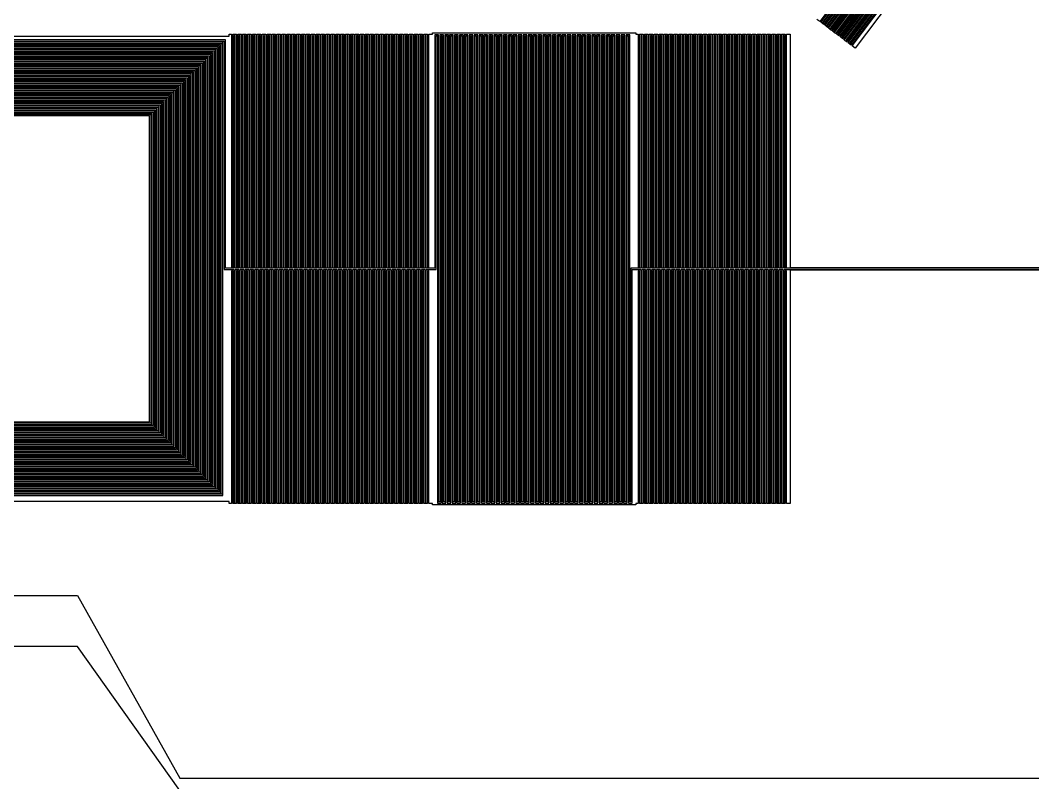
# Model space of a CAD drawing. Extents: x -2500 to 2500, y -2500 to 2500.
# Drawn here: x -1906 to -914, y 16 to 764 of the extents above; entities that cross this region are included whole.
import ezdxf

# ---------------------------------------------------------------- set-up
doc = ezdxf.new("R2010")
doc.units = 0
doc.layers.add('L0D0', color=1, linetype='CONTINUOUS')

msp = doc.modelspace()

# ---------------------------------------------------------------- linework, layer by layer
at = {"layer": 'L0D0'}
for points in [[(-985.584, 944.561), (-1122.919, 762.312), (-1125.794, 764.478)], [(-981.751, 941.672), (-1119.085, 759.423), (-1121.96, 761.59), (-984.626, 943.838)], [(-982.945, 944.075), (-1120.28, 761.826), (-1119.321, 761.104), (-981.987, 943.352)], [(-977.917, 938.783), (-1115.252, 756.534), (-1118.127, 758.701), (-980.793, 940.95)], [(-979.112, 941.186), (-1116.446, 758.937), (-1115.488, 758.215), (-978.154, 940.464)], [(-974.084, 935.894), (-1111.418, 753.646), (-1114.293, 755.812), (-976.959, 938.061)], [(-975.279, 938.297), (-1112.613, 756.048), (-1111.654, 755.326), (-974.32, 937.575)], [(-970.251, 933.006), (-1107.585, 750.757), (-1110.46, 752.924), (-973.126, 935.172)], [(-971.445, 935.408), (-1108.779, 753.16), (-1107.821, 752.438), (-970.487, 934.686)], [(-967.612, 932.52), (-1104.946, 750.271), (-1103.987, 749.549), (-966.653, 931.797)], [(-966.417, 930.117), (-1103.751, 747.868), (-1106.626, 750.035), (-969.292, 932.283)], [(-962.584, 927.228), (-1099.918, 744.98), (-1102.793, 747.146), (-965.459, 929.395)], [(-963.778, 929.631), (-1101.112, 747.382), (-1100.154, 746.66), (-962.82, 928.909)], [(-958.75, 924.34), (-1096.084, 742.091), (-1098.959, 744.257), (-961.625, 926.506)], [(-959.945, 926.742), (-1097.279, 744.494), (-1096.321, 743.771), (-958.986, 926.02)], [(-954.917, 921.451), (-1092.251, 739.202), (-1095.126, 741.369), (-957.792, 923.617)], [(-956.111, 923.854), (-1093.445, 741.605), (-1092.487, 740.883), (-955.153, 923.131)], [(-950.361, 919.52), (-1088.417, 736.313), (-1091.293, 738.48), (-953.958, 920.729)], [(-2157.6, 748), (-1701.6, 748), (-1701.6, 750), (-1699.2, 750), (-1699.2, 521.8), (-1698, 521.8), (-1698, 750), (-1694.4, 750), (-1694.4, 521.8), (-1693.2, 521.8), (-1693.2, 750), (-1689.6, 750), (-1689.6, 521.8), (-1688.4, 521.8), (-1688.4, 750), (-1684.8, 750), (-1684.8, 521.8), (-1683.6, 521.8), (-1683.6, 750), (-1680, 750), (-1680, 521.8), (-1678.8, 521.8), (-1678.8, 750), (-1675.2, 750), (-1675.2, 521.8), (-1674, 521.8), (-1674, 750), (-1670.4, 750), (-1670.4, 521.8), (-1669.2, 521.8), (-1669.2, 750), (-1665.6, 750), (-1665.6, 521.8), (-1664.4, 521.8), (-1664.4, 750), (-1660.8, 750), (-1660.8, 521.8), (-1659.6, 521.8), (-1659.6, 750), (-1656, 750), (-1656, 521.8), (-1654.8, 521.8), (-1654.8, 750), (-1651.2, 750), (-1651.2, 521.8), (-1650, 521.8), (-1650, 750), (-1646.4, 750), (-1646.4, 521.8), (-1645.2, 521.8), (-1645.2, 750), (-1641.6, 750), (-1641.6, 521.8), (-1640.4, 521.8), (-1640.4, 750), (-1636.8, 750), (-1636.8, 521.8), (-1635.6, 521.8), (-1635.6, 750), (-1632, 750), (-1632, 521.8), (-1630.8, 521.8), (-1630.8, 750), (-1627.2, 750), (-1627.2, 521.8), (-1626, 521.8), (-1626, 750), (-1622.4, 750), (-1622.4, 521.8), (-1621.2, 521.8), (-1621.2, 750), (-1617.6, 750), (-1617.6, 521.8), (-1616.4, 521.8), (-1616.4, 750), (-1612.8, 750), (-1612.8, 521.8), (-1611.6, 521.8), (-1611.6, 750), (-1608, 750), (-1608, 521.8), (-1606.8, 521.8), (-1606.8, 750), (-1603.2, 750), (-1603.2, 521.8), (-1602, 521.8), (-1602, 750), (-1598.4, 750), (-1598.4, 521.8), (-1597.2, 521.8), (-1597.2, 750), (-1593.6, 750), (-1593.6, 521.8), (-1592.4, 521.8), (-1592.4, 750), (-1588.8, 750), (-1588.8, 521.8), (-1587.6, 521.8), (-1587.6, 750), (-1584, 750), (-1584, 521.8), (-1582.8, 521.8), (-1582.8, 750), (-1579.2, 750), (-1579.2, 521.8), (-1578, 521.8), (-1578, 750), (-1574.4, 750), (-1574.4, 521.8), (-1573.2, 521.8), (-1573.2, 750), (-1569.6, 750), (-1569.6, 521.8), (-1568.4, 521.8), (-1568.4, 750), (-1564.8, 750), (-1564.8, 521.8), (-1563.6, 521.8), (-1563.6, 750), (-1560, 750), (-1560, 521.8), (-1558.8, 521.8), (-1558.8, 750), (-1555.2, 750), (-1555.2, 521.8), (-1554, 521.8), (-1554, 750), (-1550.4, 750), (-1550.4, 521.8), (-1549.2, 521.8), (-1549.2, 750), (-1545.6, 750), (-1545.6, 521.8), (-1544.4, 521.8), (-1544.4, 750), (-1540.8, 750), (-1540.8, 521.8), (-1539.6, 521.8), (-1539.6, 750), (-1536, 750), (-1536, 521.8), (-1534.8, 521.8), (-1534.8, 750), (-1531.2, 750), (-1531.2, 521.8), (-1530, 521.8), (-1530, 750), (-1526.4, 750), (-1526.4, 521.8), (-1525.2, 521.8), (-1525.2, 750), (-1521.6, 750), (-1521.6, 521.8), (-1520.4, 521.8), (-1520.4, 750), (-1516.8, 750), (-1516.8, 521.8), (-1515.6, 521.8), (-1515.6, 750), (-1512, 750), (-1512, 521.8), (-1510.8, 521.8), (-1510.8, 750), (-1507.2, 750), (-1507.2, 521.8), (-1506, 521.8), (-1506, 750), (-1502.4, 750), (-1502.4, 751.2), (-1303.2, 751.2), (-1303.2, 750), (-1300.8, 750), (-1300.8, 521.8), (-1299.6, 521.8), (-1299.6, 750), (-1296, 750), (-1296, 521.8), (-1294.8, 521.8), (-1294.8, 750), (-1291.2, 750), (-1291.2, 521.8), (-1290, 521.8), (-1290, 750), (-1286.4, 750), (-1286.4, 521.8), (-1285.2, 521.8), (-1285.2, 750), (-1281.6, 750), (-1281.6, 521.8), (-1280.4, 521.8), (-1280.4, 750), (-1276.8, 750), (-1276.8, 521.8), (-1275.6, 521.8), (-1275.6, 750), (-1272, 750), (-1272, 521.8), (-1270.8, 521.8), (-1270.8, 750), (-1267.2, 750), (-1267.2, 521.8), (-1266, 521.8), (-1266, 750), (-1262.4, 750), (-1262.4, 521.8), (-1261.2, 521.8), (-1261.2, 750), (-1257.6, 750), (-1257.6, 521.8), (-1256.4, 521.8), (-1256.4, 750), (-1252.8, 750), (-1252.8, 521.8), (-1251.6, 521.8), (-1251.6, 750), (-1248, 750), (-1248, 521.8), (-1246.8, 521.8), (-1246.8, 750), (-1243.2, 750), (-1243.2, 521.8), (-1242, 521.8), (-1242, 750), (-1238.4, 750), (-1238.4, 521.8), (-1237.2, 521.8), (-1237.2, 750), (-1233.6, 750), (-1233.6, 521.8), (-1232.4, 521.8), (-1232.4, 750), (-1228.8, 750), (-1228.8, 521.8), (-1227.6, 521.8), (-1227.6, 750), (-1224, 750), (-1224, 521.8), (-1222.8, 521.8), (-1222.8, 750), (-1219.2, 750), (-1219.2, 521.8), (-1218, 521.8), (-1218, 750), (-1214.4, 750), (-1214.4, 521.8), (-1213.2, 521.8), (-1213.2, 750), (-1209.6, 750), (-1209.6, 521.8), (-1208.4, 521.8), (-1208.4, 750), (-1204.8, 750), (-1204.8, 521.8), (-1203.6, 521.8), (-1203.6, 750), (-1200, 750), (-1200, 521.8), (-1198.8, 521.8), (-1198.8, 750), (-1195.2, 750), (-1195.2, 521.8), (-1194, 521.8), (-1194, 750), (-1190.4, 750), (-1190.4, 521.8), (-1189.2, 521.8), (-1189.2, 750), (-1185.6, 750), (-1185.6, 521.8), (-1184.4, 521.8), (-1184.4, 750), (-1180.8, 750), (-1180.8, 521.8), (-1179.6, 521.8), (-1179.6, 750), (-1176, 750), (-1176, 521.8), (-1174.8, 521.8), (-1174.8, 750), (-1171.2, 750), (-1171.2, 521.8), (-1170, 521.8), (-1170, 750), (-1166.4, 750), (-1166.4, 521.8), (-1165.2, 521.8), (-1165.2, 750), (-1161.6, 750), (-1161.6, 521.8), (-1160.4, 521.8), (-1160.4, 750), (-1156.8, 750), (-1156.8, 521.8), (-1155.6, 521.8), (-1155.6, 750), (-1152, 750), (-1152, 521.4), (-652, 521.4)], [(-652, 520.6), (-1158, 520.6), (-1158, 748.8), (-1159.2, 748.8), (-1159.2, 520.6), (-1162.8, 520.6), (-1162.8, 748.8), (-1164, 748.8), (-1164, 520.6), (-1167.6, 520.6), (-1167.6, 748.8), (-1168.8, 748.8), (-1168.8, 520.6), (-1172.4, 520.6), (-1172.4, 748.8), (-1173.6, 748.8), (-1173.6, 520.6), (-1177.2, 520.6), (-1177.2, 748.8), (-1178.4, 748.8), (-1178.4, 520.6), (-1182, 520.6), (-1182, 748.8), (-1183.2, 748.8), (-1183.2, 520.6), (-1186.8, 520.6), (-1186.8, 748.8), (-1188, 748.8), (-1188, 520.6), (-1191.6, 520.6), (-1191.6, 748.8), (-1192.8, 748.8), (-1192.8, 520.6), (-1196.4, 520.6), (-1196.4, 748.8), (-1197.6, 748.8), (-1197.6, 520.6), (-1201.2, 520.6), (-1201.2, 748.8), (-1202.4, 748.8), (-1202.4, 520.6), (-1206, 520.6), (-1206, 748.8), (-1207.2, 748.8), (-1207.2, 520.6), (-1210.8, 520.6), (-1210.8, 748.8), (-1212, 748.8), (-1212, 520.6), (-1215.6, 520.6), (-1215.6, 748.8), (-1216.8, 748.8), (-1216.8, 520.6), (-1220.4, 520.6), (-1220.4, 748.8), (-1221.6, 748.8), (-1221.6, 520.6), (-1225.2, 520.6), (-1225.2, 748.8), (-1226.4, 748.8), (-1226.4, 520.6), (-1230, 520.6), (-1230, 748.8), (-1231.2, 748.8), (-1231.2, 520.6), (-1234.8, 520.6), (-1234.8, 748.8), (-1236, 748.8), (-1236, 520.6), (-1239.6, 520.6), (-1239.6, 748.8), (-1240.8, 748.8), (-1240.8, 520.6), (-1244.4, 520.6), (-1244.4, 748.8), (-1245.6, 748.8), (-1245.6, 520.6), (-1249.2, 520.6), (-1249.2, 748.8), (-1250.4, 748.8), (-1250.4, 520.6), (-1254, 520.6), (-1254, 748.8), (-1255.2, 748.8), (-1255.2, 520.6), (-1258.8, 520.6), (-1258.8, 748.8), (-1260, 748.8), (-1260, 520.6), (-1263.6, 520.6), (-1263.6, 748.8), (-1264.8, 748.8), (-1264.8, 520.6), (-1268.4, 520.6), (-1268.4, 748.8), (-1269.6, 748.8), (-1269.6, 520.6), (-1273.2, 520.6), (-1273.2, 748.8), (-1274.4, 748.8), (-1274.4, 520.6), (-1278, 520.6), (-1278, 748.8), (-1279.2, 748.8), (-1279.2, 520.6), (-1282.8, 520.6), (-1282.8, 748.8), (-1284, 748.8), (-1284, 520.6), (-1287.6, 520.6), (-1287.6, 748.8), (-1288.8, 748.8), (-1288.8, 520.6), (-1292.4, 520.6), (-1292.4, 748.8), (-1293.6, 748.8), (-1293.6, 520.6), (-1297.2, 520.6), (-1297.2, 748.8), (-1298.4, 748.8), (-1298.4, 520.6), (-1308, 520.6), (-1308, 291.8), (-1309.2, 291.8), (-1309.2, 749.4), (-1312.8, 749.4), (-1312.8, 291.8), (-1314, 291.8), (-1314, 749.4), (-1317.6, 749.4), (-1317.6, 291.8), (-1318.8, 291.8), (-1318.8, 749.4), (-1322.4, 749.4), (-1322.4, 291.8), (-1323.6, 291.8), (-1323.6, 749.4), (-1327.2, 749.4), (-1327.2, 291.8), (-1328.4, 291.8), (-1328.4, 749.4), (-1332, 749.4), (-1332, 291.8), (-1333.2, 291.8), (-1333.2, 749.4), (-1336.8, 749.4), (-1336.8, 291.8), (-1338, 291.8), (-1338, 749.4), (-1341.6, 749.4), (-1341.6, 291.8), (-1342.8, 291.8), (-1342.8, 749.4), (-1346.4, 749.4), (-1346.4, 291.8), (-1347.6, 291.8), (-1347.6, 749.4), (-1351.2, 749.4), (-1351.2, 291.8), (-1352.4, 291.8), (-1352.4, 749.4), (-1356, 749.4), (-1356, 291.8), (-1357.2, 291.8), (-1357.2, 749.4), (-1360.8, 749.4), (-1360.8, 291.8), (-1362, 291.8), (-1362, 749.4), (-1365.6, 749.4), (-1365.6, 291.8), (-1366.8, 291.8), (-1366.8, 749.4), (-1370.4, 749.4), (-1370.4, 291.8), (-1371.6, 291.8), (-1371.6, 749.4), (-1375.2, 749.4), (-1375.2, 291.8), (-1376.4, 291.8), (-1376.4, 749.4), (-1380, 749.4), (-1380, 291.8), (-1381.2, 291.8), (-1381.2, 749.4), (-1384.8, 749.4), (-1384.8, 291.8), (-1386, 291.8), (-1386, 749.4), (-1389.6, 749.4), (-1389.6, 291.8), (-1390.8, 291.8), (-1390.8, 749.4), (-1394.4, 749.4), (-1394.4, 291.8), (-1395.6, 291.8), (-1395.6, 749.4), (-1399.2, 749.4), (-1399.2, 291.8), (-1400.4, 291.8), (-1400.4, 749.4), (-1404, 749.4), (-1404, 291.8), (-1405.2, 291.8), (-1405.2, 749.4), (-1408.8, 749.4), (-1408.8, 291.8), (-1410, 291.8), (-1410, 749.4), (-1413.6, 749.4), (-1413.6, 291.8), (-1414.8, 291.8), (-1414.8, 749.4), (-1418.4, 749.4), (-1418.4, 291.8), (-1419.6, 291.8), (-1419.6, 749.4), (-1423.2, 749.4), (-1423.2, 291.8), (-1424.4, 291.8), (-1424.4, 749.4), (-1428, 749.4), (-1428, 291.8), (-1429.2, 291.8), (-1429.2, 749.4), (-1432.8, 749.4), (-1432.8, 291.8), (-1434, 291.8), (-1434, 749.4), (-1437.6, 749.4), (-1437.6, 291.8), (-1438.8, 291.8), (-1438.8, 749.4), (-1442.4, 749.4), (-1442.4, 291.8), (-1443.6, 291.8), (-1443.6, 749.4), (-1447.2, 749.4), (-1447.2, 291.8), (-1448.4, 291.8), (-1448.4, 749.4), (-1452, 749.4), (-1452, 291.8), (-1453.2, 291.8), (-1453.2, 749.4), (-1456.8, 749.4), (-1456.8, 291.8), (-1458, 291.8), (-1458, 749.4), (-1461.6, 749.4), (-1461.6, 291.8), (-1462.8, 291.8), (-1462.8, 749.4), (-1466.4, 749.4), (-1466.4, 291.8), (-1467.6, 291.8), (-1467.6, 749.4), (-1471.2, 749.4), (-1471.2, 291.8), (-1472.4, 291.8), (-1472.4, 749.4), (-1476, 749.4), (-1476, 291.8), (-1477.2, 291.8), (-1477.2, 749.4), (-1480.8, 749.4), (-1480.8, 291.8), (-1482, 291.8), (-1482, 749.4), (-1485.6, 749.4), (-1485.6, 291.8), (-1486.8, 291.8), (-1486.8, 749.4), (-1490.4, 749.4), (-1490.4, 291.8), (-1491.6, 291.8), (-1491.6, 749.4), (-1495.2, 749.4), (-1495.2, 291.8), (-1496.4, 291.8), (-1496.4, 749.4), (-1500, 749.4), (-1500, 520.6), (-1508.4, 520.6), (-1508.4, 748.8), (-1509.6, 748.8), (-1509.6, 520.6), (-1513.2, 520.6), (-1513.2, 748.8), (-1514.4, 748.8), (-1514.4, 520.6), (-1518, 520.6), (-1518, 748.8), (-1519.2, 748.8), (-1519.2, 520.6), (-1522.8, 520.6), (-1522.8, 748.8), (-1524, 748.8), (-1524, 520.6), (-1527.6, 520.6), (-1527.6, 748.8), (-1528.8, 748.8), (-1528.8, 520.6), (-1532.4, 520.6), (-1532.4, 748.8), (-1533.6, 748.8), (-1533.6, 520.6), (-1537.2, 520.6), (-1537.2, 748.8), (-1538.4, 748.8), (-1538.4, 520.6), (-1542, 520.6), (-1542, 748.8), (-1543.2, 748.8), (-1543.2, 520.6), (-1546.8, 520.6), (-1546.8, 748.8), (-1548, 748.8), (-1548, 520.6), (-1551.6, 520.6), (-1551.6, 748.8), (-1552.8, 748.8), (-1552.8, 520.6), (-1556.4, 520.6), (-1556.4, 748.8), (-1557.6, 748.8), (-1557.6, 520.6), (-1561.2, 520.6), (-1561.2, 748.8), (-1562.4, 748.8), (-1562.4, 520.6), (-1566, 520.6), (-1566, 748.8), (-1567.2, 748.8), (-1567.2, 520.6), (-1570.8, 520.6), (-1570.8, 748.8), (-1572, 748.8), (-1572, 520.6), (-1575.6, 520.6), (-1575.6, 748.8), (-1576.8, 748.8), (-1576.8, 520.6), (-1580.4, 520.6), (-1580.4, 748.8), (-1581.6, 748.8), (-1581.6, 520.6), (-1585.2, 520.6), (-1585.2, 748.8), (-1586.4, 748.8), (-1586.4, 520.6), (-1590, 520.6), (-1590, 748.8), (-1591.2, 748.8), (-1591.2, 520.6), (-1594.8, 520.6), (-1594.8, 748.8), (-1596, 748.8), (-1596, 520.6), (-1599.6, 520.6), (-1599.6, 748.8), (-1600.8, 748.8), (-1600.8, 520.6), (-1604.4, 520.6), (-1604.4, 748.8), (-1605.6, 748.8), (-1605.6, 520.6), (-1609.2, 520.6), (-1609.2, 748.8), (-1610.4, 748.8), (-1610.4, 520.6), (-1614, 520.6), (-1614, 748.8), (-1615.2, 748.8), (-1615.2, 520.6), (-1618.8, 520.6), (-1618.8, 748.8), (-1620, 748.8), (-1620, 520.6), (-1623.6, 520.6), (-1623.6, 748.8), (-1624.8, 748.8), (-1624.8, 520.6), (-1628.4, 520.6), (-1628.4, 748.8), (-1629.6, 748.8), (-1629.6, 520.6), (-1633.2, 520.6), (-1633.2, 748.8), (-1634.4, 748.8), (-1634.4, 520.6), (-1638, 520.6), (-1638, 748.8), (-1639.2, 748.8), (-1639.2, 520.6), (-1642.8, 520.6), (-1642.8, 748.8), (-1644, 748.8), (-1644, 520.6), (-1647.6, 520.6), (-1647.6, 748.8), (-1648.8, 748.8), (-1648.8, 520.6), (-1652.4, 520.6), (-1652.4, 748.8), (-1653.6, 748.8), (-1653.6, 520.6), (-1657.2, 520.6), (-1657.2, 748.8), (-1658.4, 748.8), (-1658.4, 520.6), (-1662, 520.6), (-1662, 748.8), (-1663.2, 748.8), (-1663.2, 520.6), (-1666.8, 520.6), (-1666.8, 748.8), (-1668, 748.8), (-1668, 520.6), (-1671.6, 520.6), (-1671.6, 748.8), (-1672.8, 748.8), (-1672.8, 520.6), (-1676.4, 520.6), (-1676.4, 748.8), (-1677.6, 748.8), (-1677.6, 520.6), (-1681.2, 520.6), (-1681.2, 748.8), (-1682.4, 748.8), (-1682.4, 520.6), (-1686, 520.6), (-1686, 748.8), (-1687.2, 748.8), (-1687.2, 520.6), (-1690.8, 520.6), (-1690.8, 748.8), (-1692, 748.8), (-1692, 520.6), (-1695.6, 520.6), (-1695.6, 748.8), (-1696.8, 748.8), (-1696.8, 520.6), (-1705.2, 520.6), (-1705.2, 744.4), (-2151.6, 744.4)], [(-2150.4, 743.2), (-1706.4, 743.2), (-1706.4, 519.4), (-1696.8, 519.4), (-1696.8, 291.2), (-1695.6, 291.2), (-1695.6, 519.4), (-1692, 519.4), (-1692, 291.2), (-1690.8, 291.2), (-1690.8, 519.4), (-1687.2, 519.4), (-1687.2, 291.2), (-1686, 291.2), (-1686, 519.4), (-1682.4, 519.4), (-1682.4, 291.2), (-1681.2, 291.2), (-1681.2, 519.4), (-1677.6, 519.4), (-1677.6, 291.2), (-1676.4, 291.2), (-1676.4, 519.4), (-1672.8, 519.4), (-1672.8, 291.2), (-1671.6, 291.2), (-1671.6, 519.4), (-1668, 519.4), (-1668, 291.2), (-1666.8, 291.2), (-1666.8, 519.4), (-1663.2, 519.4), (-1663.2, 291.2), (-1662, 291.2), (-1662, 519.4), (-1658.4, 519.4), (-1658.4, 291.2), (-1657.2, 291.2), (-1657.2, 519.4), (-1653.6, 519.4), (-1653.6, 291.2), (-1652.4, 291.2), (-1652.4, 519.4), (-1648.8, 519.4), (-1648.8, 291.2), (-1647.6, 291.2), (-1647.6, 519.4), (-1644, 519.4), (-1644, 291.2), (-1642.8, 291.2), (-1642.8, 519.4), (-1639.2, 519.4), (-1639.2, 291.2), (-1638, 291.2), (-1638, 519.4), (-1634.4, 519.4), (-1634.4, 291.2), (-1633.2, 291.2), (-1633.2, 519.4), (-1629.6, 519.4), (-1629.6, 291.2), (-1628.4, 291.2), (-1628.4, 519.4), (-1624.8, 519.4), (-1624.8, 291.2), (-1623.6, 291.2), (-1623.6, 519.4), (-1620, 519.4), (-1620, 291.2), (-1618.8, 291.2), (-1618.8, 519.4), (-1615.2, 519.4), (-1615.2, 291.2), (-1614, 291.2), (-1614, 519.4), (-1610.4, 519.4), (-1610.4, 291.2), (-1609.2, 291.2), (-1609.2, 519.4), (-1605.6, 519.4), (-1605.6, 291.2), (-1604.4, 291.2), (-1604.4, 519.4), (-1600.8, 519.4), (-1600.8, 291.2), (-1599.6, 291.2), (-1599.6, 519.4), (-1596, 519.4), (-1596, 291.2), (-1594.8, 291.2), (-1594.8, 519.4), (-1591.2, 519.4), (-1591.2, 291.2), (-1590, 291.2), (-1590, 519.4), (-1586.4, 519.4), (-1586.4, 291.2), (-1585.2, 291.2), (-1585.2, 519.4), (-1581.6, 519.4), (-1581.6, 291.2), (-1580.4, 291.2), (-1580.4, 519.4), (-1576.8, 519.4), (-1576.8, 291.2), (-1575.6, 291.2), (-1575.6, 519.4), (-1572, 519.4), (-1572, 291.2), (-1570.8, 291.2), (-1570.8, 519.4), (-1567.2, 519.4), (-1567.2, 291.2), (-1566, 291.2), (-1566, 519.4), (-1562.4, 519.4), (-1562.4, 291.2), (-1561.2, 291.2), (-1561.2, 519.4), (-1557.6, 519.4), (-1557.6, 291.2), (-1556.4, 291.2), (-1556.4, 519.4), (-1552.8, 519.4), (-1552.8, 291.2), (-1551.6, 291.2), (-1551.6, 519.4), (-1548, 519.4), (-1548, 291.2), (-1546.8, 291.2), (-1546.8, 519.4), (-1543.2, 519.4), (-1543.2, 291.2), (-1542, 291.2), (-1542, 519.4), (-1538.4, 519.4), (-1538.4, 291.2), (-1537.2, 291.2), (-1537.2, 519.4), (-1533.6, 519.4), (-1533.6, 291.2), (-1532.4, 291.2), (-1532.4, 519.4), (-1528.8, 519.4), (-1528.8, 291.2), (-1527.6, 291.2), (-1527.6, 519.4), (-1524, 519.4), (-1524, 291.2), (-1522.8, 291.2), (-1522.8, 519.4), (-1519.2, 519.4), (-1519.2, 291.2), (-1518, 291.2), (-1518, 519.4), (-1514.4, 519.4), (-1514.4, 291.2), (-1513.2, 291.2), (-1513.2, 519.4), (-1509.6, 519.4), (-1509.6, 291.2), (-1508.4, 291.2), (-1508.4, 519.4), (-1498.8, 519.4), (-1498.8, 748.2), (-1497.6, 748.2), (-1497.6, 290.6), (-1494, 290.6), (-1494, 748.2), (-1492.8, 748.2), (-1492.8, 290.6), (-1489.2, 290.6), (-1489.2, 748.2), (-1488, 748.2), (-1488, 290.6), (-1484.4, 290.6), (-1484.4, 748.2), (-1483.2, 748.2), (-1483.2, 290.6), (-1479.6, 290.6), (-1479.6, 748.2), (-1478.4, 748.2), (-1478.4, 290.6), (-1474.8, 290.6), (-1474.8, 748.2), (-1473.6, 748.2), (-1473.6, 290.6), (-1470, 290.6), (-1470, 748.2), (-1468.8, 748.2), (-1468.8, 290.6), (-1465.2, 290.6), (-1465.2, 748.2), (-1464, 748.2), (-1464, 290.6), (-1460.4, 290.6), (-1460.4, 748.2), (-1459.2, 748.2), (-1459.2, 290.6), (-1455.6, 290.6), (-1455.6, 748.2), (-1454.4, 748.2), (-1454.4, 290.6), (-1450.8, 290.6), (-1450.8, 748.2), (-1449.6, 748.2), (-1449.6, 290.6), (-1446, 290.6), (-1446, 748.2), (-1444.8, 748.2), (-1444.8, 290.6), (-1441.2, 290.6), (-1441.2, 748.2), (-1440, 748.2), (-1440, 290.6), (-1436.4, 290.6), (-1436.4, 748.2), (-1435.2, 748.2), (-1435.2, 290.6), (-1431.6, 290.6), (-1431.6, 748.2), (-1430.4, 748.2), (-1430.4, 290.6), (-1426.8, 290.6), (-1426.8, 748.2), (-1425.6, 748.2), (-1425.6, 290.6), (-1422, 290.6), (-1422, 748.2), (-1420.8, 748.2), (-1420.8, 290.6), (-1417.2, 290.6), (-1417.2, 748.2), (-1416, 748.2), (-1416, 290.6), (-1412.4, 290.6), (-1412.4, 748.2), (-1411.2, 748.2), (-1411.2, 290.6), (-1407.6, 290.6), (-1407.6, 748.2), (-1406.4, 748.2), (-1406.4, 290.6), (-1402.8, 290.6), (-1402.8, 748.2), (-1401.6, 748.2), (-1401.6, 290.6), (-1398, 290.6), (-1398, 748.2), (-1396.8, 748.2), (-1396.8, 290.6), (-1393.2, 290.6), (-1393.2, 748.2), (-1392, 748.2), (-1392, 290.6), (-1388.4, 290.6), (-1388.4, 748.2), (-1387.2, 748.2), (-1387.2, 290.6), (-1383.6, 290.6), (-1383.6, 748.2), (-1382.4, 748.2), (-1382.4, 290.6), (-1378.8, 290.6), (-1378.8, 748.2), (-1377.6, 748.2), (-1377.6, 290.6), (-1374, 290.6), (-1374, 748.2), (-1372.8, 748.2), (-1372.8, 290.6), (-1369.2, 290.6), (-1369.2, 748.2), (-1368, 748.2), (-1368, 290.6), (-1364.4, 290.6), (-1364.4, 748.2), (-1363.2, 748.2), (-1363.2, 290.6), (-1359.6, 290.6), (-1359.6, 748.2), (-1358.4, 748.2), (-1358.4, 290.6), (-1354.8, 290.6), (-1354.8, 748.2), (-1353.6, 748.2), (-1353.6, 290.6), (-1350, 290.6), (-1350, 748.2), (-1348.8, 748.2), (-1348.8, 290.6), (-1345.2, 290.6), (-1345.2, 748.2), (-1344, 748.2), (-1344, 290.6), (-1340.4, 290.6), (-1340.4, 748.2), (-1339.2, 748.2), (-1339.2, 290.6), (-1335.6, 290.6), (-1335.6, 748.2), (-1334.4, 748.2), (-1334.4, 290.6), (-1330.8, 290.6), (-1330.8, 748.2), (-1329.6, 748.2), (-1329.6, 290.6), (-1326, 290.6), (-1326, 748.2), (-1324.8, 748.2), (-1324.8, 290.6), (-1321.2, 290.6), (-1321.2, 748.2), (-1320, 748.2), (-1320, 290.6), (-1316.4, 290.6), (-1316.4, 748.2), (-1315.2, 748.2), (-1315.2, 290.6), (-1311.6, 290.6), (-1311.6, 748.2), (-1310.4, 748.2), (-1310.4, 290.6), (-1306.8, 290.6), (-1306.8, 519.4), (-1298.4, 519.4), (-1298.4, 291.2), (-1297.2, 291.2), (-1297.2, 519.4), (-1293.6, 519.4), (-1293.6, 291.2), (-1292.4, 291.2), (-1292.4, 519.4), (-1288.8, 519.4), (-1288.8, 291.2), (-1287.6, 291.2), (-1287.6, 519.4), (-1284, 519.4), (-1284, 291.2), (-1282.8, 291.2), (-1282.8, 519.4), (-1279.2, 519.4), (-1279.2, 291.2), (-1278, 291.2), (-1278, 519.4), (-1274.4, 519.4), (-1274.4, 291.2), (-1273.2, 291.2), (-1273.2, 519.4), (-1269.6, 519.4), (-1269.6, 291.2), (-1268.4, 291.2), (-1268.4, 519.4), (-1264.8, 519.4), (-1264.8, 291.2), (-1263.6, 291.2), (-1263.6, 519.4), (-1260, 519.4), (-1260, 291.2), (-1258.8, 291.2), (-1258.8, 519.4), (-1255.2, 519.4), (-1255.2, 291.2), (-1254, 291.2), (-1254, 519.4), (-1250.4, 519.4), (-1250.4, 291.2), (-1249.2, 291.2), (-1249.2, 519.4), (-1245.6, 519.4), (-1245.6, 291.2), (-1244.4, 291.2), (-1244.4, 519.4), (-1240.8, 519.4), (-1240.8, 291.2), (-1239.6, 291.2), (-1239.6, 519.4), (-1236, 519.4), (-1236, 291.2), (-1234.8, 291.2), (-1234.8, 519.4), (-1231.2, 519.4), (-1231.2, 291.2), (-1230, 291.2), (-1230, 519.4), (-1226.4, 519.4), (-1226.4, 291.2), (-1225.2, 291.2), (-1225.2, 519.4), (-1221.6, 519.4), (-1221.6, 291.2), (-1220.4, 291.2), (-1220.4, 519.4), (-1216.8, 519.4), (-1216.8, 291.2), (-1215.6, 291.2), (-1215.6, 519.4), (-1212, 519.4), (-1212, 291.2), (-1210.8, 291.2), (-1210.8, 519.4), (-1207.2, 519.4), (-1207.2, 291.2), (-1206, 291.2), (-1206, 519.4), (-1202.4, 519.4), (-1202.4, 291.2), (-1201.2, 291.2), (-1201.2, 519.4), (-1197.6, 519.4), (-1197.6, 291.2), (-1196.4, 291.2), (-1196.4, 519.4), (-1192.8, 519.4), (-1192.8, 291.2), (-1191.6, 291.2), (-1191.6, 519.4), (-1188, 519.4), (-1188, 291.2), (-1186.8, 291.2), (-1186.8, 519.4), (-1183.2, 519.4), (-1183.2, 291.2), (-1182, 291.2), (-1182, 519.4), (-1178.4, 519.4), (-1178.4, 291.2), (-1177.2, 291.2), (-1177.2, 519.4), (-1173.6, 519.4), (-1173.6, 291.2), (-1172.4, 291.2), (-1172.4, 519.4), (-1168.8, 519.4), (-1168.8, 291.2), (-1167.6, 291.2), (-1167.6, 519.4), (-1164, 519.4), (-1164, 291.2), (-1162.8, 291.2), (-1162.8, 519.4), (-1159.2, 519.4), (-1159.2, 291.2), (-1158, 291.2), (-1158, 519.4), (-652, 519.4)], [(-2151.6, 298), (-1707.6, 298), (-1707.6, 742), (-2149.2, 742)], [(-2148, 740.8), (-1708.8, 740.8), (-1708.8, 299.2), (-2150.4, 299.2)], [(-2149.2, 300.4), (-1710, 300.4), (-1710, 739.6), (-2146.8, 739.6)], [(-2145.6, 738.4), (-1711.2, 738.4), (-1711.2, 301.6), (-2148, 301.6)], [(-2146.8, 302.8), (-1712.4, 302.8), (-1712.4, 737.2), (-2144.4, 737.2)], [(-2143.2, 736), (-1713.6, 736), (-1713.6, 304), (-2145.6, 304)], [(-2144.4, 305.2), (-1714.8, 305.2), (-1714.8, 734.8), (-2142, 734.8)], [(-2140.8, 733.6), (-1716, 733.6), (-1716, 306.4), (-2143.2, 306.4)], [(-2142, 307.6), (-1717.2, 307.6), (-1717.2, 732.4), (-2139.6, 732.4)], [(-2138.4, 731.2), (-1718.4, 731.2), (-1718.4, 308.8), (-2140.8, 308.8)], [(-2139.6, 310), (-1719.6, 310), (-1719.6, 730), (-2137.2, 730)], [(-2136, 728.8), (-1720.8, 728.8), (-1720.8, 311.2), (-2138.4, 311.2)], [(-2137.2, 312.4), (-1722, 312.4), (-1722, 727.6), (-2134.8, 727.6)], [(-2133.6, 726.4), (-1723.2, 726.4), (-1723.2, 313.6), (-2136, 313.6)], [(-2134.8, 314.8), (-1724.4, 314.8), (-1724.4, 725.2), (-2132.4, 725.2)], [(-2131.2, 724), (-1725.6, 724), (-1725.6, 316), (-2133.6, 316)], [(-2132.4, 317.2), (-1726.8, 317.2), (-1726.8, 722.8), (-2130, 722.8)], [(-2128.8, 721.6), (-1728, 721.6), (-1728, 318.4), (-2131.2, 318.4)], [(-2130, 319.6), (-1729.2, 319.6), (-1729.2, 720.4), (-2127.6, 720.4)], [(-2126.4, 719.2), (-1730.4, 719.2), (-1730.4, 320.8), (-2128.8, 320.8)], [(-2127.6, 322), (-1731.6, 322), (-1731.6, 718), (-2125.2, 718)], [(-2124, 716.8), (-1732.8, 716.8), (-1732.8, 323.2), (-2126.4, 323.2)], [(-2125.2, 324.4), (-1734, 324.4), (-1734, 715.6), (-2122.8, 715.6)], [(-2121.6, 714.4), (-1735.2, 714.4), (-1735.2, 325.6), (-2124, 325.6)], [(-2122.8, 326.8), (-1736.4, 326.8), (-1736.4, 713.2), (-2120.4, 713.2)], [(-2119.2, 712), (-1737.6, 712), (-1737.6, 328), (-2121.6, 328)], [(-2120.4, 329.2), (-1738.8, 329.2), (-1738.8, 710.8), (-2118, 710.8)], [(-2116.8, 709.6), (-1740, 709.6), (-1740, 330.4), (-2119.2, 330.4)], [(-2118, 331.6), (-1741.2, 331.6), (-1741.2, 708.4), (-2115.6, 708.4)], [(-2114.4, 707.2), (-1742.4, 707.2), (-1742.4, 332.8), (-2116.8, 332.8)], [(-2115.6, 334), (-1743.6, 334), (-1743.6, 706), (-2113.2, 706)], [(-2112, 704.8), (-1744.8, 704.8), (-1744.8, 335.2), (-2114.4, 335.2)], [(-2113.2, 336.4), (-1746, 336.4), (-1746, 703.6), (-2110.8, 703.6)], [(-2109.6, 702.4), (-1747.2, 702.4), (-1747.2, 337.6), (-2112, 337.6)], [(-2110.8, 338.8), (-1748.4, 338.8), (-1748.4, 701.2), (-2108.4, 701.2)], [(-2107.2, 700), (-1749.6, 700), (-1749.6, 340), (-2109.6, 340)], [(-2108.4, 341.2), (-1750.8, 341.2), (-1750.8, 698.8), (-2106, 698.8)], [(-2104.8, 697.6), (-1752, 697.6), (-1752, 342.4), (-2107.2, 342.4)], [(-2106, 343.6), (-1753.2, 343.6), (-1753.2, 696.4), (-2103.6, 696.4)], [(-2102.4, 695.2), (-1754.4, 695.2), (-1754.4, 344.8), (-2104.8, 344.8)], [(-2103.6, 346), (-1755.6, 346), (-1755.6, 694), (-2101.2, 694)], [(-2100, 692.8), (-1756.8, 692.8), (-1756.8, 347.2), (-2102.4, 347.2)], [(-2101.2, 348.4), (-1758, 348.4), (-1758, 691.6), (-2098.8, 691.6)], [(-2097.6, 690.4), (-1759.2, 690.4), (-1759.2, 349.6), (-2100, 349.6)], [(-2098.8, 350.8), (-1760.4, 350.8), (-1760.4, 689.2), (-2096.4, 689.2)], [(-2095.2, 688), (-1761.6, 688), (-1761.6, 352), (-2097.6, 352)], [(-2096.4, 353.2), (-1762.8, 353.2), (-1762.8, 686.8), (-2094, 686.8)], [(-2092.8, 685.6), (-1764, 685.6), (-1764, 354.4), (-2095.2, 354.4)], [(-2094, 355.6), (-1765.2, 355.6), (-1765.2, 684.4), (-2091.6, 684.4)], [(-2090.4, 683.2), (-1766.4, 683.2), (-1766.4, 356.8), (-2092.8, 356.8)], [(-2091.6, 358), (-1767.6, 358), (-1767.6, 682), (-2089.2, 682)], [(-2088, 680.8), (-1768.8, 680.8), (-1768.8, 359.2), (-2090.4, 359.2)], [(-2089.2, 360.4), (-1770, 360.4), (-1770, 679.6), (-2086.8, 679.6)], [(-2085.6, 678.4), (-1771.2, 678.4), (-1771.2, 361.6), (-2088, 361.6)], [(-2086.8, 362.8), (-1772.4, 362.8), (-1772.4, 677.2), (-2084.4, 677.2)], [(-2083.2, 676), (-1773.6, 676), (-1773.6, 364), (-2085.6, 364)], [(-2084.4, 365.2), (-1774.8, 365.2), (-1774.8, 674.8), (-2082, 674.8)], [(-2080.8, 673.6), (-1776, 673.6), (-1776, 366.4), (-2083.2, 366.4)], [(-2082, 367.6), (-1777.2, 367.6), (-1777.2, 672.4), (-1930.2, 672.4)], [(-1929, 671.2), (-1778.4, 671.2), (-1778.4, 368.8), (-2080.8, 368.8)], [(-2079.6, 370), (-1779.6, 370), (-1779.6, 670), (-1929, 670)], [(-652, 518.6), (-1152, 518.6), (-1152, 290), (-1155.6, 290), (-1155.6, 518.2), (-1156.8, 518.2), (-1156.8, 290), (-1160.4, 290), (-1160.4, 518.2), (-1161.6, 518.2), (-1161.6, 290), (-1165.2, 290), (-1165.2, 518.2), (-1166.4, 518.2), (-1166.4, 290), (-1170, 290), (-1170, 518.2), (-1171.2, 518.2), (-1171.2, 290), (-1174.8, 290), (-1174.8, 518.2), (-1176, 518.2), (-1176, 290), (-1179.6, 290), (-1179.6, 518.2), (-1180.8, 518.2), (-1180.8, 290), (-1184.4, 290), (-1184.4, 518.2), (-1185.6, 518.2), (-1185.6, 290), (-1189.2, 290), (-1189.2, 518.2), (-1190.4, 518.2), (-1190.4, 290), (-1194, 290), (-1194, 518.2), (-1195.2, 518.2), (-1195.2, 290), (-1198.8, 290), (-1198.8, 518.2), (-1200, 518.2), (-1200, 290), (-1203.6, 290), (-1203.6, 518.2), (-1204.8, 518.2), (-1204.8, 290), (-1208.4, 290), (-1208.4, 518.2), (-1209.6, 518.2), (-1209.6, 290), (-1213.2, 290), (-1213.2, 518.2), (-1214.4, 518.2), (-1214.4, 290), (-1218, 290), (-1218, 518.2), (-1219.2, 518.2), (-1219.2, 290), (-1222.8, 290), (-1222.8, 518.2), (-1224, 518.2), (-1224, 290), (-1227.6, 290), (-1227.6, 518.2), (-1228.8, 518.2), (-1228.8, 290), (-1232.4, 290), (-1232.4, 518.2), (-1233.6, 518.2), (-1233.6, 290), (-1237.2, 290), (-1237.2, 518.2), (-1238.4, 518.2), (-1238.4, 290), (-1242, 290), (-1242, 518.2), (-1243.2, 518.2), (-1243.2, 290), (-1246.8, 290), (-1246.8, 518.2), (-1248, 518.2), (-1248, 290), (-1251.6, 290), (-1251.6, 518.2), (-1252.8, 518.2), (-1252.8, 290), (-1256.4, 290), (-1256.4, 518.2), (-1257.6, 518.2), (-1257.6, 290), (-1261.2, 290), (-1261.2, 518.2), (-1262.4, 518.2), (-1262.4, 290), (-1266, 290), (-1266, 518.2), (-1267.2, 518.2), (-1267.2, 290), (-1270.8, 290), (-1270.8, 518.2), (-1272, 518.2), (-1272, 290), (-1275.6, 290), (-1275.6, 518.2), (-1276.8, 518.2), (-1276.8, 290), (-1280.4, 290), (-1280.4, 518.2), (-1281.6, 518.2), (-1281.6, 290), (-1285.2, 290), (-1285.2, 518.2), (-1286.4, 518.2), (-1286.4, 290), (-1290, 290), (-1290, 518.2), (-1291.2, 518.2), (-1291.2, 290), (-1294.8, 290), (-1294.8, 518.2), (-1296, 518.2), (-1296, 290), (-1299.6, 290), (-1299.6, 518.2), (-1300.8, 518.2), (-1300.8, 290), (-1303.2, 290), (-1303.2, 288.8), (-1502.4, 288.8), (-1502.4, 290), (-1506, 290), (-1506, 518.2), (-1507.2, 518.2), (-1507.2, 290), (-1510.8, 290), (-1510.8, 518.2), (-1512, 518.2), (-1512, 290), (-1515.6, 290), (-1515.6, 518.2), (-1516.8, 518.2), (-1516.8, 290), (-1520.4, 290), (-1520.4, 518.2), (-1521.6, 518.2), (-1521.6, 290), (-1525.2, 290), (-1525.2, 518.2), (-1526.4, 518.2), (-1526.4, 290), (-1530, 290), (-1530, 518.2), (-1531.2, 518.2), (-1531.2, 290), (-1534.8, 290), (-1534.8, 518.2), (-1536, 518.2), (-1536, 290), (-1539.6, 290), (-1539.6, 518.2), (-1540.8, 518.2), (-1540.8, 290), (-1544.4, 290), (-1544.4, 518.2), (-1545.6, 518.2), (-1545.6, 290), (-1549.2, 290), (-1549.2, 518.2), (-1550.4, 518.2), (-1550.4, 290), (-1554, 290), (-1554, 518.2), (-1555.2, 518.2), (-1555.2, 290), (-1558.8, 290), (-1558.8, 518.2), (-1560, 518.2), (-1560, 290), (-1563.6, 290), (-1563.6, 518.2), (-1564.8, 518.2), (-1564.8, 290), (-1568.4, 290), (-1568.4, 518.2), (-1569.6, 518.2), (-1569.6, 290), (-1573.2, 290), (-1573.2, 518.2), (-1574.4, 518.2), (-1574.4, 290), (-1578, 290), (-1578, 518.2), (-1579.2, 518.2), (-1579.2, 290), (-1582.8, 290), (-1582.8, 518.2), (-1584, 518.2), (-1584, 290), (-1587.6, 290), (-1587.6, 518.2), (-1588.8, 518.2), (-1588.8, 290), (-1592.4, 290), (-1592.4, 518.2), (-1593.6, 518.2), (-1593.6, 290), (-1597.2, 290), (-1597.2, 518.2), (-1598.4, 518.2), (-1598.4, 290), (-1602, 290), (-1602, 518.2), (-1603.2, 518.2), (-1603.2, 290), (-1606.8, 290), (-1606.8, 518.2), (-1608, 518.2), (-1608, 290), (-1611.6, 290), (-1611.6, 518.2), (-1612.8, 518.2), (-1612.8, 290), (-1616.4, 290), (-1616.4, 518.2), (-1617.6, 518.2), (-1617.6, 290), (-1621.2, 290), (-1621.2, 518.2), (-1622.4, 518.2), (-1622.4, 290), (-1626, 290), (-1626, 518.2), (-1627.2, 518.2), (-1627.2, 290), (-1630.8, 290), (-1630.8, 518.2), (-1632, 518.2), (-1632, 290), (-1635.6, 290), (-1635.6, 518.2), (-1636.8, 518.2), (-1636.8, 290), (-1640.4, 290), (-1640.4, 518.2), (-1641.6, 518.2), (-1641.6, 290), (-1645.2, 290), (-1645.2, 518.2), (-1646.4, 518.2), (-1646.4, 290), (-1650, 290), (-1650, 518.2), (-1651.2, 518.2), (-1651.2, 290), (-1654.8, 290), (-1654.8, 518.2), (-1656, 518.2), (-1656, 290), (-1659.6, 290), (-1659.6, 518.2), (-1660.8, 518.2), (-1660.8, 290), (-1664.4, 290), (-1664.4, 518.2), (-1665.6, 518.2), (-1665.6, 290), (-1669.2, 290), (-1669.2, 518.2), (-1670.4, 518.2), (-1670.4, 290), (-1674, 290), (-1674, 518.2), (-1675.2, 518.2), (-1675.2, 290), (-1678.8, 290), (-1678.8, 518.2), (-1680, 518.2), (-1680, 290), (-1683.6, 290), (-1683.6, 518.2), (-1684.8, 518.2), (-1684.8, 290), (-1688.4, 290), (-1688.4, 518.2), (-1689.6, 518.2), (-1689.6, 290), (-1693.2, 290), (-1693.2, 518.2), (-1694.4, 518.2), (-1694.4, 290), (-1698, 290), (-1698, 518.2), (-1699.2, 518.2), (-1699.2, 290), (-1701.6, 290), (-1701.6, 292), (-2157.6, 292)], [(1750, 9), (-1750, 9), (-1850, 150), (-2150, 150), (-2150, -150), (-2200, -150), (-2200, 200), (-1850, 200), (-1750, 21), (1750, 21)]]:
    msp.add_lwpolyline(points, dxfattribs=at)

doc.saveas('drawing.dxf')
